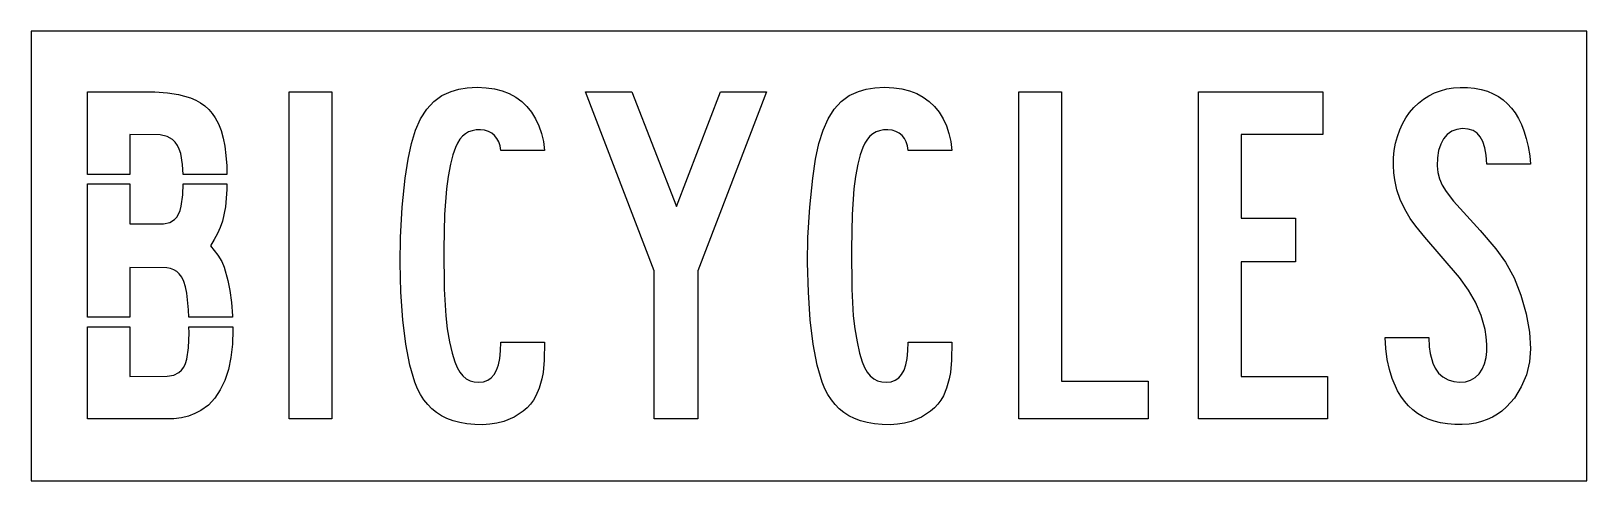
# Model space of a CAD drawing. Extents: x 0 to 83, y 0 to 24.
import ezdxf

# ---------------------------------------------------------------- set-up
doc = ezdxf.new("R2010")
doc.units = 0
doc.layers.add('CUT', color=7, linetype='Continuous')
doc.layers.add('OUTSIDE', color=1, linetype='Continuous')

msp = doc.modelspace()

# ---------------------------------------------------------------- linework, layer by layer
at = {"layer": 'CUT'}
for points in [[(7.6865, 18.073), (7.5502, 18.21), (7.2572, 18.3825), (6.8857, 18.4736), (5.273, 18.49), (5.2726, 16.3542), (3.0009, 16.3542), (3.0013, 20.7555), (6.6068, 20.7512), (7.2743, 20.7091), (7.8557, 20.6219), (8.5026, 20.4386), (8.7818, 20.3172), (9.0361, 20.1741), (9.2667, 20.0085), (9.4741, 19.8197), (9.6593, 19.607), (9.8229, 19.3693), (9.9903, 19.0533), (10.1316, 18.6942), (10.2452, 18.2953), (10.3325, 17.8548), (10.3955, 17.3645), (10.4351, 16.8131), (10.4372, 16.3542), (8.1035, 16.3542), (8.08, 16.8806), (7.979, 17.4633), (7.9016, 17.6992), (7.8044, 17.902)], [(13.7736, 3.3082), (13.7736, 20.7555), (16.0465, 20.7531), (16.0465, 3.3057)], [(27.1025, 4.9546), (26.9349, 4.5394), (26.8015, 4.3119), (26.6412, 4.0958), (26.4577, 3.8973), (26.2482, 3.713), (25.7671, 3.4036), (25.2132, 3.1778), (24.8543, 3.0857), (24.4763, 3.0258), (24.0886, 3), (23.6643, 3.0065), (23.2541, 3.0421), (22.8702, 3.1071), (22.5125, 3.2019), (22.1802, 3.3268), (21.8881, 3.4739), (21.6229, 3.6455), (21.3792, 3.8442), (21.1564, 4.0705), (20.9542, 4.3246), (20.7724, 4.6068), (20.6106, 4.9174), (20.4661, 5.2631), (20.2018, 6.1764), (19.9884, 7.2947), (19.8298, 8.5972), (19.7286, 10.0618), (19.6869, 11.6394), (19.7058, 12.9951), (19.8012, 14.6019), (19.9581, 16.1559), (20.1095, 17.1743), (20.2882, 17.9976), (20.5116, 18.7153), (20.7823, 19.3257), (21.1038, 19.8337), (21.4766, 20.2399), (21.9113, 20.5573), (22.4086, 20.7859), (22.8194, 20.9007), (23.2681, 20.9714), (23.7894, 21), (24.2812, 20.9813), (24.7141, 20.9189), (25.1254, 20.8122), (25.507, 20.6625), (25.8578, 20.4709), (26.1721, 20.242), (26.454, 19.9738), (26.702, 19.6674), (26.9151, 19.3236), (27.0897, 18.9489), (27.2281, 18.5399), (27.3277, 18.1035), (27.3896, 17.6353), (25.0541, 17.6332), (25.0158, 17.8756), (24.9488, 18.0894), (24.8539, 18.2724), (24.7292, 18.4291), (24.5742, 18.5567), (24.3946, 18.6499), (24.1924, 18.709), (23.97, 18.734), (23.7383, 18.7256), (23.5302, 18.6869), (23.3407, 18.6179), (23.1691, 18.5183), (23.0143, 18.3879), (22.8754, 18.2262), (22.7483, 18.0274), (22.6358, 17.7953), (22.4963, 17.3987), (22.3739, 16.8972), (22.2506, 16.2458), (22.1583, 15.5757), (22.0578, 14.2185), (22.0229, 12.3782), (22.0414, 10.2275), (22.1224, 8.8024), (22.2049, 8.1149), (22.3226, 7.4235), (22.4545, 6.8142), (22.5973, 6.3516), (22.7236, 6.0584), (22.8685, 5.8103), (23.0327, 5.6077), (23.2134, 5.4541), (23.4152, 5.3454), (23.6389, 5.2821), (23.8897, 5.2646), (24.139, 5.2931), (24.3611, 5.3706), (24.5479, 5.496), (24.7047, 5.6733), (24.8316, 5.9043), (24.9295, 6.1919), (24.9976, 6.5308), (25.039, 6.937), (25.0528, 7.4066), (27.3898, 7.4073), (27.3714, 6.4332), (27.3097, 5.7859), (27.2386, 5.4374)], [(33.2375, 11.2046), (29.5779, 20.7555), (32.0393, 20.755), (34.439, 14.6355), (36.7765, 20.7555), (39.2384, 20.7555), (35.5746, 11.2033), (35.5746, 3.3083), (33.2399, 3.3057)], [(48.6735, 4.5394), (48.5401, 4.3119), (48.3797, 4.0958), (48.1963, 3.8973), (47.9868, 3.713), (47.5056, 3.4036), (46.9518, 3.1778), (46.5929, 3.0857), (46.2149, 3.0258), (45.8271, 3), (45.4029, 3.0065), (44.9927, 3.0421), (44.6087, 3.1071), (44.2511, 3.2019), (43.9188, 3.3268), (43.6266, 3.4739), (43.3615, 3.6455), (43.1178, 3.8442), (42.8949, 4.0705), (42.6928, 4.3246), (42.511, 4.6068), (42.3492, 4.9174), (42.2046, 5.2631), (41.9404, 6.1764), (41.7269, 7.2947), (41.5683, 8.5972), (41.4672, 10.0618), (41.4254, 11.6394), (41.4443, 12.9951), (41.5397, 14.6019), (41.6967, 16.1559), (41.8481, 17.1743), (42.0268, 17.9976), (42.2502, 18.7153), (42.5209, 19.3257), (42.8424, 19.8337), (43.2152, 20.2399), (43.6499, 20.5573), (44.1472, 20.7859), (44.558, 20.9007), (45.0067, 20.9714), (45.528, 21), (46.0197, 20.9813), (46.4526, 20.9189), (46.8639, 20.8122), (47.2455, 20.6625), (47.5964, 20.4709), (47.9106, 20.242), (48.1925, 19.9738), (48.4406, 19.6674), (48.6537, 19.3236), (48.8283, 18.9489), (48.9667, 18.5399), (49.0662, 18.1035), (49.1282, 17.6353), (46.7927, 17.6332), (46.7543, 17.8756), (46.6874, 18.0894), (46.5925, 18.2724), (46.4678, 18.4291), (46.3128, 18.5567), (46.1331, 18.6499), (45.931, 18.709), (45.7085, 18.734), (45.4769, 18.7256), (45.2688, 18.6869), (45.0792, 18.6179), (44.9077, 18.5183), (44.7529, 18.3879), (44.6139, 18.2262), (44.4869, 18.0274), (44.3744, 17.7953), (44.2349, 17.3987), (44.1125, 16.8972), (43.9892, 16.2458), (43.8968, 15.5757), (43.7964, 14.2185), (43.7615, 12.3782), (43.78, 10.2275), (43.861, 8.8024), (43.9434, 8.1149), (44.0612, 7.4235), (44.1931, 6.8142), (44.3358, 6.3516), (44.4622, 6.0584), (44.6071, 5.8103), (44.7713, 5.6077), (44.952, 5.4541), (45.1538, 5.3454), (45.3775, 5.2821), (45.6282, 5.2646), (45.8775, 5.2931), (46.0997, 5.3706), (46.2865, 5.496), (46.4433, 5.6733), (46.5702, 5.9043), (46.6681, 6.1919), (46.7361, 6.5308), (46.7775, 6.937), (46.7914, 7.4066), (49.1283, 7.4073), (49.11, 6.4332), (49.0482, 5.7859), (48.9771, 5.4374), (48.8411, 4.9546)], [(54.9772, 5.3264), (59.5879, 5.3247), (59.5879, 3.3057), (52.7034, 3.3089), (52.7034, 20.7555), (54.9763, 20.7533)], [(68.9071, 18.49), (64.5507, 18.4884), (64.5507, 14.0227), (67.4568, 14.0196), (67.4564, 11.6935), (64.5507, 11.69), (64.5507, 5.5728), (69.1618, 5.5712), (69.1623, 3.3057), (62.2778, 3.3092), (62.2789, 20.7555), (68.9098, 20.7533)], [(79.134, 4.4215), (78.7193, 3.9491), (78.4623, 3.7252), (78.2286, 3.5572), (77.9678, 3.4057), (77.6861, 3.2757), (77.3846, 3.1687), (77.0718, 3.0878), (76.7166, 3.0288), (76.3521, 3.001), (75.9507, 3.0045), (75.5551, 3.0377), (75.199, 3.0963), (74.8576, 3.183), (74.537, 3.297), (74.2371, 3.438), (73.9668, 3.6001), (73.7119, 3.7905), (73.4772, 4.0069), (73.2624, 4.2489), (73.0709, 4.512), (72.8961, 4.8047), (72.6069, 5.4664), (72.462, 5.9504), (72.35, 6.4839), (72.2721, 7.0681), (72.2343, 7.6521), (74.5654, 7.6521), (74.5854, 7.1506), (74.6347, 6.7969), (74.7877, 6.275), (74.9062, 6.0104), (75.0894, 5.7534), (75.3187, 5.5456), (75.5929, 5.3892), (75.8947, 5.295), (76.2033, 5.2643), (76.5154, 5.2931), (76.7958, 5.3802), (77.0419, 5.5227), (77.251, 5.7182), (77.4204, 5.9635), (77.5452, 6.2502), (77.6265, 6.5797), (77.66, 6.904), (77.6582, 7.2818), (77.6271, 7.6874), (77.566, 8.0845), (77.3666, 8.8172), (77.0529, 9.5407), (76.6768, 10.1846), (76.1968, 10.8543), (74.3588, 12.9991), (73.8703, 13.5974), (73.5765, 14.0068), (73.282, 14.5019), (73.0459, 15.007), (72.8662, 15.5272), (72.7456, 16.0558), (72.6952, 16.4409), (72.6749, 16.8323), (72.6848, 17.2361), (72.7248, 17.6364), (72.7926, 18.014), (72.8896, 18.3808), (73.0138, 18.7291), (73.164, 19.0575), (73.3393, 19.3646), (73.542, 19.6541), (73.7684, 19.9192), (74.0128, 20.1546), (74.2782, 20.364), (74.5631, 20.5458), (74.8666, 20.6988), (75.1819, 20.8201), (75.5248, 20.914), (75.8776, 20.9735), (76.2322, 20.999), (76.6232, 20.9925), (77.0021, 20.9553), (77.3585, 20.8876), (77.6922, 20.7894), (78.0036, 20.6604), (78.279, 20.509), (78.5343, 20.3298), (78.7693, 20.1223), (78.981, 19.8911), (79.1733, 19.6326), (79.3491, 19.3417), (79.5052, 19.0224), (79.6414, 18.6748), (79.7651, 18.2721), (79.8666, 17.8369), (79.9489, 17.346), (79.9957, 16.8988), (77.6645, 16.8988), (77.6227, 17.3823), (77.5518, 17.7772), (77.448, 18.103), (77.3128, 18.3583), (77.1396, 18.5558), (76.9247, 18.6949), (76.6695, 18.7741), (76.3714, 18.7968), (76.0627, 18.7574), (75.7907, 18.6535), (75.5529, 18.4853), (75.3564, 18.2578), (75.1999, 17.9691), (75.0894, 17.627), (75.0264, 17.2352), (75.0127, 16.8084), (75.0498, 16.4487), (75.1395, 16.1099), (75.2863, 15.775), (75.4942, 15.4328), (75.8866, 14.9315), (77.3144, 13.3579), (78.1345, 12.3878), (78.6498, 11.6664), (79.1162, 10.8365), (79.48, 9.9133), (79.7633, 8.9172), (79.9402, 7.9374), (80, 7.0402), (79.942, 6.3507), (79.7728, 5.6667), (79.4998, 5.013)], [(7.7653, 11.1761), (7.6141, 11.2677), (7.4402, 11.333), (7.2368, 11.3735), (5.272, 11.3885), (5.272, 8.731), (3.0004, 8.731), (3.0009, 15.8522), (5.2724, 15.8522), (5.272, 13.7165), (7.0621, 13.7234), (7.3929, 13.7943), (7.6442, 13.9389), (7.7653, 14.0667), (7.8654, 14.2276), (7.9462, 14.4239), (8.009, 14.658), (8.089, 15.2649), (8.1061, 15.8522), (10.4396, 15.8522), (10.441, 15.5532), (10.3631, 14.6312), (10.2018, 13.8674), (10.0875, 13.5266), (9.9448, 13.1957), (9.7732, 12.8741), (9.5673, 12.5508), (9.9633, 12.0496), (10.1759, 11.7033), (10.2976, 11.3981), (10.492, 10.6938), (10.6082, 10.1523), (10.6955, 9.511), (10.7497, 8.8012), (10.7514, 8.731), (8.4106, 8.731), (8.4009, 9.1292), (8.3089, 10.0119), (8.2364, 10.3556), (8.1457, 10.6376), (8.0344, 10.8686), (7.8983, 11.055)], [(8.3926, 3.4581), (8.0179, 3.3678), (7.6168, 3.3174), (3, 3.3057), (3.0004, 8.229), (5.272, 8.229), (5.272, 5.5716), (7.2516, 5.5793), (7.6082, 5.6461), (7.8874, 5.7866), (8.0251, 5.9125), (8.1399, 6.0717), (8.2333, 6.2661), (8.3069, 6.4982), (8.4007, 7.0918), (8.4306, 7.9088), (8.4228, 8.229), (10.7636, 8.229), (10.7675, 8.0645), (10.7395, 7.2893), (10.6583, 6.5809), (10.5242, 5.9396), (10.3357, 5.3606), (10.0942, 4.8518), (9.8004, 4.414), (9.4546, 4.0477), (9.062, 3.7564), (8.7407, 3.5877)]]:
    msp.add_lwpolyline(points, close=True, dxfattribs=at)
at = {"layer": 'OUTSIDE'}
msp.add_lwpolyline([(0, 0), (83, 0), (83, 24), (0, 24)], close=True, dxfattribs=at)

doc.saveas('drawing.dxf')
